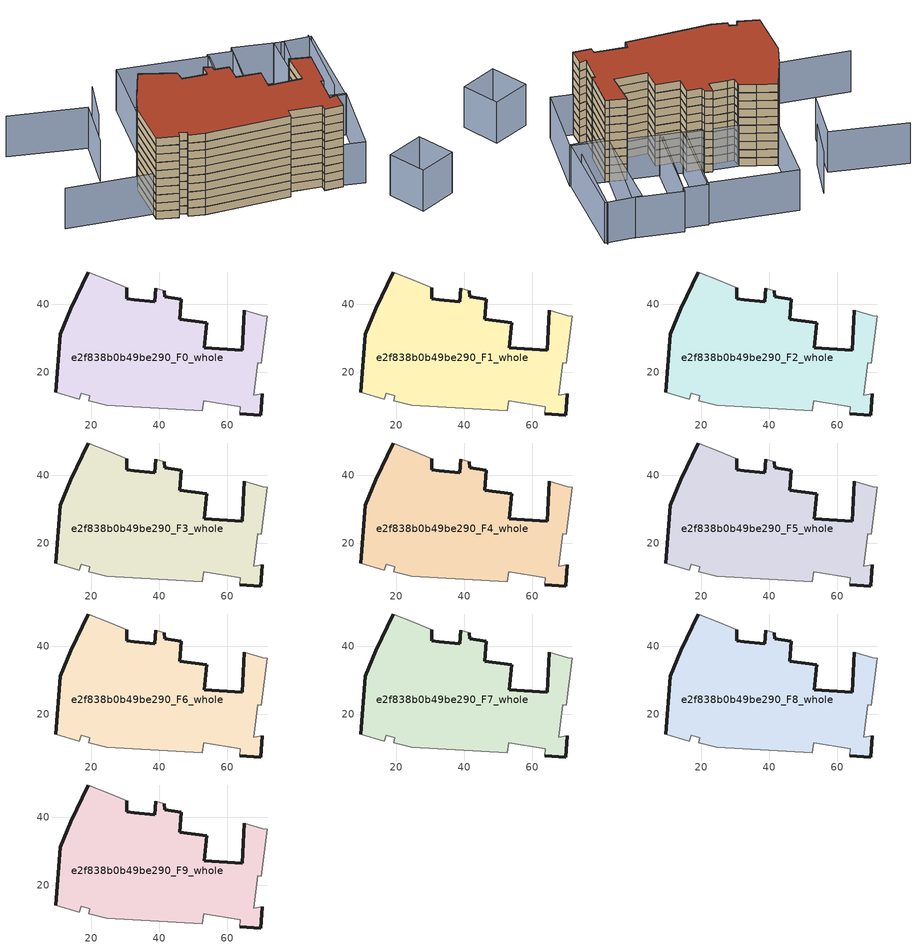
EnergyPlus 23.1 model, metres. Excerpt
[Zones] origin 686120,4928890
e2f838b0b49be290_F0_whole
 floor ground (EU_floor_Construction): 69.84,7.48 70.26,13.8 67.79,13.36 68.95,22.83 69.95,22.72 71.75,36.47 70.48,36.75 65.08,38.23 64.41,26.52 53.2,27.33 54.04,34.61 46.05,35.66 46.42,41.6 41.61,42.23 41.52,44.03 39.01,44.72 38.67,40.73 32.71,41.36 30.43,41.63 30.41,43.76 30.44,44.94 25.22,47.19 19.07,49.55 14,38.8 10.9,31.18 9.59,14.11 16.46,12.13 17.13,13.95 19.56,13.2 19.23,11.7 24.6,10.34 52.64,8.78 53.1,11.62 63.77,9.98 63.65,7.87 z0
 wall outside (EU_wall_Construction): 41.52,44.03 41.61,42.23 46.42,41.6 46.05,35.66 54.04,34.61 53.2,27.33 64.41,26.52 65.08,38.23 / 70.26,13.8 69.84,7.48 63.65,7.87 / 9.59,14.11 10.9,31.18 14,38.8 19.07,49.55 / 30.44,44.94 30.41,43.76 30.43,41.63 32.71,41.36 38.67,40.73 39.01,44.72 z0:3
 wall adiabatic (EU_wall_Construction): 39.01,44.72 41.52,44.03 / 65.08,38.23 70.48,36.75 71.75,36.47 69.95,22.72 68.95,22.83 67.79,13.36 70.26,13.8 / 63.65,7.87 63.77,9.98 53.1,11.62 52.64,8.78 24.6,10.34 19.23,11.7 19.56,13.2 17.13,13.95 16.46,12.13 9.59,14.11 / 19.07,49.55 25.22,47.19 30.44,44.94 z0:3
e2f838b0b49be290_F1_whole
 floor to e2f838b0b49be290_F0_whole (EU_floor_Construction): 69.84,7.48 70.26,13.8 67.79,13.36 68.95,22.83 69.95,22.72 71.75,36.47 70.48,36.75 65.08,38.23 64.41,26.52 53.2,27.33 54.04,34.61 46.05,35.66 46.42,41.6 41.61,42.23 41.52,44.03 39.01,44.72 38.67,40.73 32.71,41.36 30.42,41.63 30.41,43.76 30.44,44.94 25.22,47.19 19.07,49.55 14,38.8 10.9,31.18 9.59,14.11 16.46,12.13 17.13,13.95 19.55,13.2 19.23,11.7 24.6,10.34 52.64,8.78 53.1,11.62 63.77,9.98 63.65,7.87 z3
 wall outside (EU_wall_Construction): 41.52,44.03 41.61,42.23 46.42,41.6 46.05,35.66 54.04,34.61 53.2,27.33 64.41,26.52 65.08,38.23 / 70.26,13.8 69.84,7.48 63.65,7.87 / 9.59,14.11 10.9,31.18 14,38.8 19.07,49.55 / 30.44,44.94 30.41,43.76 30.43,41.63 32.71,41.36 38.67,40.73 39.01,44.72 z3:6
 wall adiabatic (EU_wall_Construction): 39.01,44.72 41.52,44.03 / 65.08,38.23 70.48,36.75 71.75,36.47 69.95,22.72 68.95,22.83 67.79,13.36 70.26,13.8 / 63.65,7.87 63.77,9.98 53.1,11.62 52.64,8.78 24.6,10.34 19.23,11.7 19.56,13.2 17.13,13.95 16.46,12.13 9.59,14.11 / 19.07,49.55 25.22,47.19 30.44,44.94 z3:6
e2f838b0b49be290_F2_whole
 floor to e2f838b0b49be290_F1_whole (EU_floor_Construction): 69.84,7.48 70.26,13.8 67.79,13.36 68.95,22.83 69.95,22.72 71.75,36.47 70.48,36.75 65.08,38.23 64.41,26.52 53.2,27.33 54.04,34.61 46.05,35.66 46.42,41.6 41.61,42.23 41.52,44.03 39.01,44.72 38.67,40.73 32.71,41.36 30.42,41.63 30.41,43.76 30.44,44.94 25.22,47.19 19.07,49.55 14,38.8 10.9,31.18 9.59,14.11 16.46,12.13 17.13,13.95 19.55,13.2 19.23,11.7 24.6,10.34 52.64,8.78 53.1,11.62 63.77,9.98 63.65,7.87 z6
 wall outside (EU_wall_Construction): 41.52,44.03 41.61,42.23 46.42,41.6 46.05,35.66 54.04,34.61 53.2,27.33 64.41,26.52 65.08,38.23 / 70.26,13.8 69.84,7.48 63.65,7.87 / 9.59,14.11 10.9,31.18 14,38.8 19.07,49.55 / 30.44,44.94 30.41,43.76 30.43,41.63 32.71,41.36 38.67,40.73 39.01,44.72 z6:9
 wall adiabatic (EU_wall_Construction): 39.01,44.72 41.52,44.03 / 65.08,38.23 70.48,36.75 71.75,36.47 69.95,22.72 68.95,22.83 67.79,13.36 70.26,13.8 / 63.65,7.87 63.77,9.98 53.1,11.62 52.64,8.78 24.6,10.34 19.23,11.7 19.56,13.2 17.13,13.95 16.46,12.13 9.59,14.11 / 19.07,49.55 25.22,47.19 30.44,44.94 z6:9
e2f838b0b49be290_F3_whole
 floor to e2f838b0b49be290_F2_whole (EU_floor_Construction): 69.84,7.48 70.26,13.8 67.79,13.36 68.95,22.83 69.95,22.72 71.75,36.47 70.48,36.75 65.08,38.23 64.41,26.52 53.2,27.33 54.04,34.61 46.05,35.66 46.42,41.6 41.61,42.23 41.52,44.03 39.01,44.72 38.67,40.73 32.71,41.36 30.42,41.63 30.41,43.76 30.44,44.94 25.22,47.19 19.07,49.55 14,38.8 10.9,31.18 9.59,14.11 16.46,12.13 17.13,13.95 19.55,13.2 19.23,11.7 24.6,10.34 52.64,8.78 53.1,11.62 63.77,9.98 63.65,7.87 z9
 wall outside (EU_wall_Construction): 41.52,44.03 41.61,42.23 46.42,41.6 46.05,35.66 54.04,34.61 53.2,27.33 64.41,26.52 65.08,38.23 / 70.26,13.8 69.84,7.48 63.65,7.87 / 9.59,14.11 10.9,31.18 14,38.8 19.07,49.55 / 30.44,44.94 30.41,43.76 30.43,41.63 32.71,41.36 38.67,40.73 39.01,44.72 z9:12
 wall adiabatic (EU_wall_Construction): 39.01,44.72 41.52,44.03 / 65.08,38.23 70.48,36.75 71.75,36.47 69.95,22.72 68.95,22.83 67.79,13.36 70.26,13.8 / 63.65,7.87 63.77,9.98 53.1,11.62 52.64,8.78 24.6,10.34 19.23,11.7 19.56,13.2 17.13,13.95 16.46,12.13 9.59,14.11 / 19.07,49.55 25.22,47.19 30.44,44.94 z9:12
e2f838b0b49be290_F4_whole
 floor to e2f838b0b49be290_F3_whole (EU_floor_Construction): 69.84,7.48 70.26,13.8 67.79,13.36 68.95,22.83 69.95,22.72 71.75,36.47 70.48,36.75 65.08,38.23 64.41,26.52 53.2,27.33 54.04,34.61 46.05,35.66 46.42,41.6 41.61,42.23 41.52,44.03 39.01,44.72 38.67,40.73 32.71,41.36 30.42,41.63 30.41,43.76 30.44,44.94 25.22,47.19 19.07,49.55 14,38.8 10.9,31.18 9.59,14.11 16.46,12.13 17.13,13.95 19.55,13.2 19.23,11.7 24.6,10.34 52.64,8.78 53.1,11.62 63.77,9.98 63.65,7.87 z12
 wall outside (EU_wall_Construction): 41.52,44.03 41.61,42.23 46.42,41.6 46.05,35.66 54.04,34.61 53.2,27.33 64.41,26.52 65.08,38.23 / 70.26,13.8 69.84,7.48 63.65,7.87 / 9.59,14.11 10.9,31.18 14,38.8 19.07,49.55 / 30.44,44.94 30.41,43.76 30.43,41.63 32.71,41.36 38.67,40.73 39.01,44.72 z12:15
 wall adiabatic (EU_wall_Construction): 39.01,44.72 41.52,44.03 / 65.08,38.23 70.48,36.75 71.75,36.47 69.95,22.72 68.95,22.83 67.79,13.36 70.26,13.8 / 63.65,7.87 63.77,9.98 53.1,11.62 52.64,8.78 24.6,10.34 19.23,11.7 19.56,13.2 17.13,13.95 16.46,12.13 9.59,14.11 / 19.07,49.55 25.22,47.19 30.44,44.94 z12:15
e2f838b0b49be290_F5_whole
 floor to e2f838b0b49be290_F4_whole (EU_floor_Construction): 69.84,7.48 70.26,13.8 67.79,13.36 68.95,22.83 69.95,22.72 71.75,36.47 70.48,36.75 65.08,38.23 64.41,26.52 53.2,27.33 54.04,34.61 46.05,35.66 46.42,41.6 41.61,42.23 41.52,44.03 39.01,44.72 38.67,40.73 32.71,41.36 30.42,41.63 30.41,43.76 30.44,44.94 25.22,47.19 19.07,49.55 14,38.8 10.9,31.18 9.59,14.11 16.46,12.13 17.13,13.95 19.55,13.2 19.23,11.7 24.6,10.34 52.64,8.78 53.1,11.62 63.77,9.98 63.65,7.87 z15
 wall outside (EU_wall_Construction): 41.52,44.03 41.61,42.23 46.42,41.6 46.05,35.66 54.04,34.61 53.2,27.33 64.41,26.52 65.08,38.23 / 70.26,13.8 69.84,7.48 63.65,7.87 / 9.59,14.11 10.9,31.18 14,38.8 19.07,49.55 / 30.44,44.94 30.41,43.76 30.43,41.63 32.71,41.36 38.67,40.73 39.01,44.72 z15:18
 wall adiabatic (EU_wall_Construction): 39.01,44.72 41.52,44.03 / 65.08,38.23 70.48,36.75 71.75,36.47 69.95,22.72 68.95,22.83 67.79,13.36 70.26,13.8 / 63.65,7.87 63.77,9.98 53.1,11.62 52.64,8.78 24.6,10.34 19.23,11.7 19.56,13.2 17.13,13.95 16.46,12.13 9.59,14.11 / 19.07,49.55 25.22,47.19 30.44,44.94 z15:18
e2f838b0b49be290_F6_whole
 floor to e2f838b0b49be290_F5_whole (EU_floor_Construction): 69.84,7.48 70.26,13.8 67.79,13.36 68.95,22.83 69.95,22.72 71.75,36.47 70.48,36.75 65.08,38.23 64.41,26.52 53.2,27.33 54.04,34.61 46.05,35.66 46.42,41.6 41.61,42.23 41.52,44.03 39.01,44.72 38.67,40.73 32.71,41.36 30.42,41.63 30.41,43.76 30.44,44.94 25.22,47.19 19.07,49.55 14,38.8 10.9,31.18 9.59,14.11 16.46,12.13 17.13,13.95 19.55,13.2 19.23,11.7 24.6,10.34 52.64,8.78 53.1,11.62 63.77,9.98 63.65,7.87 z18
 wall outside (EU_wall_Construction): 41.52,44.03 41.61,42.23 46.42,41.6 46.05,35.66 54.04,34.61 53.2,27.33 64.41,26.52 65.08,38.23 / 70.26,13.8 69.84,7.48 63.65,7.87 / 9.59,14.11 10.9,31.18 14,38.8 19.07,49.55 / 30.44,44.94 30.41,43.76 30.43,41.63 32.71,41.36 38.67,40.73 39.01,44.72 z18:21
 wall adiabatic (EU_wall_Construction): 39.01,44.72 41.52,44.03 / 65.08,38.23 70.48,36.75 71.75,36.47 69.95,22.72 68.95,22.83 67.79,13.36 70.26,13.8 / 63.65,7.87 63.77,9.98 53.1,11.62 52.64,8.78 24.6,10.34 19.23,11.7 19.56,13.2 17.13,13.95 16.46,12.13 9.59,14.11 / 19.07,49.55 25.22,47.19 30.44,44.94 z18:21
e2f838b0b49be290_F7_whole
 floor to e2f838b0b49be290_F6_whole (EU_floor_Construction): 69.84,7.48 70.26,13.8 67.79,13.36 68.95,22.83 69.95,22.72 71.75,36.47 70.48,36.75 65.08,38.23 64.41,26.52 53.2,27.33 54.04,34.61 46.05,35.66 46.42,41.6 41.61,42.23 41.52,44.03 39.01,44.72 38.67,40.73 32.71,41.36 30.42,41.63 30.41,43.76 30.44,44.94 25.22,47.19 19.07,49.55 14,38.8 10.9,31.18 9.59,14.11 16.46,12.13 17.13,13.95 19.55,13.2 19.23,11.7 24.6,10.34 52.64,8.78 53.1,11.62 63.77,9.98 63.65,7.87 z21
 wall outside (EU_wall_Construction): 41.52,44.03 41.61,42.23 46.42,41.6 46.05,35.66 54.04,34.61 53.2,27.33 64.41,26.52 65.08,38.23 / 70.26,13.8 69.84,7.48 63.65,7.87 / 9.59,14.11 10.9,31.18 14,38.8 19.07,49.55 / 30.44,44.94 30.41,43.76 30.43,41.63 32.71,41.36 38.67,40.73 39.01,44.72 z21:24
 wall adiabatic (EU_wall_Construction): 39.01,44.72 41.52,44.03 / 65.08,38.23 70.48,36.75 71.75,36.47 69.95,22.72 68.95,22.83 67.79,13.36 70.26,13.8 / 63.65,7.87 63.77,9.98 53.1,11.62 52.64,8.78 24.6,10.34 19.23,11.7 19.56,13.2 17.13,13.95 16.46,12.13 9.59,14.11 / 19.07,49.55 25.22,47.19 30.44,44.94 z21:24
e2f838b0b49be290_F8_whole
 floor to e2f838b0b49be290_F7_whole (EU_floor_Construction): 69.84,7.48 70.26,13.8 67.79,13.36 68.95,22.83 69.95,22.72 71.75,36.47 70.48,36.75 65.08,38.23 64.41,26.52 53.2,27.33 54.04,34.61 46.05,35.66 46.42,41.6 41.61,42.23 41.52,44.03 39.01,44.72 38.67,40.73 32.71,41.36 30.42,41.63 30.41,43.76 30.44,44.94 25.22,47.19 19.07,49.55 14,38.8 10.9,31.18 9.59,14.11 16.46,12.13 17.13,13.95 19.55,13.2 19.23,11.7 24.6,10.34 52.64,8.78 53.1,11.62 63.77,9.98 63.65,7.87 z24
 wall outside (EU_wall_Construction): 41.52,44.03 41.61,42.23 46.42,41.6 46.05,35.66 54.04,34.61 53.2,27.33 64.41,26.52 65.08,38.23 / 70.26,13.8 69.84,7.48 63.65,7.87 / 9.59,14.11 10.9,31.18 14,38.8 19.07,49.55 / 30.44,44.94 30.41,43.76 30.43,41.63 32.71,41.36 38.67,40.73 39.01,44.72 z24:27
 wall adiabatic (EU_wall_Construction): 39.01,44.72 41.52,44.03 / 65.08,38.23 70.48,36.75 71.75,36.47 69.95,22.72 68.95,22.83 67.79,13.36 70.26,13.8 / 63.65,7.87 63.77,9.98 53.1,11.62 52.64,8.78 24.6,10.34 19.23,11.7 19.56,13.2 17.13,13.95 16.46,12.13 9.59,14.11 / 19.07,49.55 25.22,47.19 30.44,44.94 z24:27
e2f838b0b49be290_F9_whole
 floor to e2f838b0b49be290_F8_whole (EU_floor_Construction): 69.84,7.48 70.26,13.8 67.79,13.36 68.95,22.83 69.95,22.72 71.75,36.47 70.48,36.75 65.08,38.23 64.41,26.52 53.2,27.33 54.04,34.61 46.05,35.66 46.42,41.6 41.61,42.23 41.52,44.03 39.01,44.72 38.67,40.73 32.71,41.36 30.42,41.63 30.41,43.76 30.44,44.94 25.22,47.19 19.07,49.55 14,38.8 10.9,31.18 9.59,14.11 16.46,12.13 17.13,13.95 19.55,13.2 19.23,11.7 24.6,10.34 52.64,8.78 53.1,11.62 63.77,9.98 63.65,7.87 z27
 wall outside (EU_wall_Construction): 41.52,44.03 41.61,42.23 46.42,41.6 46.05,35.66 54.04,34.61 53.2,27.33 64.41,26.52 65.08,38.23 / 70.26,13.8 69.84,7.48 63.65,7.87 / 9.59,14.11 10.9,31.18 14,38.8 19.07,49.55 / 30.44,44.94 30.41,43.76 30.43,41.63 32.71,41.36 38.67,40.73 39.01,44.72 z27:30
 wall adiabatic (EU_wall_Construction): 39.01,44.72 41.52,44.03 / 65.08,38.23 70.48,36.75 71.75,36.47 69.95,22.72 68.95,22.83 67.79,13.36 70.26,13.8 / 63.65,7.87 63.77,9.98 53.1,11.62 52.64,8.78 24.6,10.34 19.23,11.7 19.56,13.2 17.13,13.95 16.46,12.13 9.59,14.11 / 19.07,49.55 25.22,47.19 30.44,44.94 z27:30
 roof outside (EU_roof_Construction): 70.48,36.75 71.75,36.47 69.95,22.72 68.95,22.83 67.79,13.36 70.26,13.8 69.84,7.48 63.65,7.87 63.77,9.98 53.1,11.62 52.64,8.78 24.6,10.34 19.23,11.7 19.56,13.2 17.13,13.95 16.46,12.13 9.59,14.11 10.9,31.18 14,38.8 19.07,49.55 25.22,47.19 30.44,44.94 30.41,43.76 30.43,41.63 32.71,41.36 38.67,40.73 39.01,44.72 41.52,44.03 41.61,42.23 46.42,41.6 46.05,35.66 54.04,34.61 53.2,27.33 64.41,26.52 65.08,38.23 z30
shading: -18.3,20.81 68.95,9.58 / 81.28,40.1 85.28,68.86 / -18.48,65.17 6.8,59.35 / 6.8,59.35 2.51,40.73 / 12.57,69.58 8.07,54.22 / 86.76,-15.07 81.07,-2.82 / 81.07,-2.82 93.31,2.86 / 93.31,2.86 99,-9.38 / 99,-9.38 86.76,-15.07 / 82.74,34.22 77.12,6.73 / 77.12,6.73 66.12,8.98 / 66.12,8.98 71.74,36.47 / 71.74,36.47 82.74,34.22 / 85.85,67.87 82.41,33.79 / 82.41,33.79 70.31,35.01 / 70.31,35.01 73.75,69.09 / 73.75,69.09 85.85,67.87 / 77.15,68.63 70.48,36.75 / 70.48,36.75 54.05,40.18 / 54.05,40.18 60.72,72.06 / 60.72,72.06 77.15,68.63 / 60.29,70 55,40.24 / 55,40.24 46.93,41.67 / 46.93,41.67 52.22,71.43 / 52.22,71.43 60.29,70 / 52.55,70.63 47.94,42.11 / 47.94,42.11 18.64,46.85 / 18.64,46.85 23.25,75.37 / 23.25,75.37 52.55,70.63 z0:15
[Building]
EU S2 Campaign: North Axis=0; Terrain=City; Solar Distribution=FullExterior
[Site:Location]
Bologna: Latitude=44.5; Longitude=11.25; Time Zone=1; Elevation=37
[SizingPeriod:WeatherFileDays]
AnnualSizingPeriod: Begin Month=1; Begin Day of Month=1; End Month=12; End Day of Month=31; Day of Week for Start Day=Monday; Use Weather File Daylight Saving Period=No; Use Weather File Rain and Snow Indicators=No
[MATERIAL]
EU_InternalMass_Material: Roughness=MediumRough; Thickness=0.1; Conductivity=1; Density=1800; Specific Heat=900; Thermal Absorptance=0.9; Solar Absorptance=0.7; Visible Absorptance=0.7
[MATERIAL:NOMASS] Roughness=MediumRough; Thermal Absorptance=0.9; Solar Absorptance=0.7; Visible Absorptance=0.7
Name | Thermal Resistance
EU_wall_NoMass | 0.905828
EU_roof_NoMass | 0.37593
EU_floor_NoMass | 0.67114
[CONSTRUCTION]
EU_wall_Construction: EU_wall_NoMass
EU_roof_Construction: EU_roof_NoMass
EU_floor_Construction: EU_floor_NoMass
EU_InternalMass_Construction: EU_InternalMass_Material
[ZONE] Type=1; Multiplier=1; Ceiling Height=autocalculate; Volume=5081.32; Floor Area=autocalculate; Part of Total Floor Area=Yes
e2f838b0b49be290_F0_whole; e2f838b0b49be290_F1_whole; e2f838b0b49be290_F2_whole; e2f838b0b49be290_F3_whole; e2f838b0b49be290_F4_whole; e2f838b0b49be290_F5_whole; e2f838b0b49be290_F6_whole; e2f838b0b49be290_F7_whole; e2f838b0b49be290_F8_whole; e2f838b0b49be290_F9_whole
[INTERNALMASS] Construction=EU_InternalMass_Construction; Surface Area=1693.77
Name | Zone or ZoneList
e2f838b0b49be290_F0_whole_EU_InternalMass | e2f838b0b49be290_F0_whole
e2f838b0b49be290_F1_whole_EU_InternalMass | e2f838b0b49be290_F1_whole
e2f838b0b49be290_F2_whole_EU_InternalMass | e2f838b0b49be290_F2_whole
e2f838b0b49be290_F3_whole_EU_InternalMass | e2f838b0b49be290_F3_whole
e2f838b0b49be290_F4_whole_EU_InternalMass | e2f838b0b49be290_F4_whole
e2f838b0b49be290_F5_whole_EU_InternalMass | e2f838b0b49be290_F5_whole
e2f838b0b49be290_F6_whole_EU_InternalMass | e2f838b0b49be290_F6_whole
e2f838b0b49be290_F7_whole_EU_InternalMass | e2f838b0b49be290_F7_whole
e2f838b0b49be290_F8_whole_EU_InternalMass | e2f838b0b49be290_F8_whole
e2f838b0b49be290_F9_whole_EU_InternalMass | e2f838b0b49be290_F9_whole
[OTHEREQUIPMENT] Fuel Type=Electricity; Design Level Calculation Method=Watts/Area; Power per Zone Floor Area=1; Fraction Latent=0; Fraction Radiant=0; Fraction Lost=0; Carbon Dioxide Generation Rate=0; EndUse Subcategory=EU_Step8_InternalGains
Name | Zone or ZoneList or Space or SpaceList | Schedule
EU_Step8_InternalGain_e2f838b0b49be290_F0_whole_f000 | e2f838b0b49be290_F0_whole | EU_Step8_GainSchedule_e2f838b0b49be290_F0_whole_f000
EU_Step8_InternalGain_e2f838b0b49be290_F1_whole_f000 | e2f838b0b49be290_F1_whole | EU_Step8_GainSchedule_e2f838b0b49be290_F1_whole_f000
EU_Step8_InternalGain_e2f838b0b49be290_F2_whole_f000 | e2f838b0b49be290_F2_whole | EU_Step8_GainSchedule_e2f838b0b49be290_F2_whole_f000
EU_Step8_InternalGain_e2f838b0b49be290_F3_whole_f000 | e2f838b0b49be290_F3_whole | EU_Step8_GainSchedule_e2f838b0b49be290_F3_whole_f000
EU_Step8_InternalGain_e2f838b0b49be290_F4_whole_f000 | e2f838b0b49be290_F4_whole | EU_Step8_GainSchedule_e2f838b0b49be290_F4_whole_f000
EU_Step8_InternalGain_e2f838b0b49be290_F5_whole_f000 | e2f838b0b49be290_F5_whole | EU_Step8_GainSchedule_e2f838b0b49be290_F5_whole_f000
EU_Step8_InternalGain_e2f838b0b49be290_F6_whole_f000 | e2f838b0b49be290_F6_whole | EU_Step8_GainSchedule_e2f838b0b49be290_F6_whole_f000
EU_Step8_InternalGain_e2f838b0b49be290_F7_whole_f000 | e2f838b0b49be290_F7_whole | EU_Step8_GainSchedule_e2f838b0b49be290_F7_whole_f000
EU_Step8_InternalGain_e2f838b0b49be290_F8_whole_f000 | e2f838b0b49be290_F8_whole | EU_Step8_GainSchedule_e2f838b0b49be290_F8_whole_f000
EU_Step8_InternalGain_e2f838b0b49be290_F9_whole_f000 | e2f838b0b49be290_F9_whole | EU_Step8_GainSchedule_e2f838b0b49be290_F9_whole_f000
[ZONEVENTILATION:DESIGNFLOWRATE] Schedule=EU_AlwaysOn; Design Flow Rate Calculation Method=AirChanges/Hour; Air Changes per Hour=0.73129; Ventilation Type=Natural; Fan Pressure Rise=0; Fan Total Efficiency=1; Constant Term Coefficient=1; Temperature Term Coefficient=0; Velocity Term Coefficient=0; Velocity Squared Term Coefficient=0; Minimum Indoor Temperature=-100; Maximum Indoor Temperature=100; Delta Temperature=-100; Minimum Outdoor Temperature=-100; Maximum Outdoor Temperature=100; Maximum Wind Speed=40
Name | Zone or ZoneList or Space or SpaceList
EU_ConstantAir_e2f838b0b49be290_F0_whole | e2f838b0b49be290_F0_whole
EU_ConstantAir_e2f838b0b49be290_F1_whole | e2f838b0b49be290_F1_whole
EU_ConstantAir_e2f838b0b49be290_F2_whole | e2f838b0b49be290_F2_whole
EU_ConstantAir_e2f838b0b49be290_F3_whole | e2f838b0b49be290_F3_whole
EU_ConstantAir_e2f838b0b49be290_F4_whole | e2f838b0b49be290_F4_whole
EU_ConstantAir_e2f838b0b49be290_F5_whole | e2f838b0b49be290_F5_whole
EU_ConstantAir_e2f838b0b49be290_F6_whole | e2f838b0b49be290_F6_whole
EU_ConstantAir_e2f838b0b49be290_F7_whole | e2f838b0b49be290_F7_whole
EU_ConstantAir_e2f838b0b49be290_F8_whole | e2f838b0b49be290_F8_whole
EU_ConstantAir_e2f838b0b49be290_F9_whole | e2f838b0b49be290_F9_whole
[HVACTEMPLATE:THERMOSTAT] Constant Heating Setpoint=20; Constant Cooling Setpoint=50
EU_HeatOnly_e2f838b0b49be290_F0_whole; EU_HeatOnly_e2f838b0b49be290_F1_whole; EU_HeatOnly_e2f838b0b49be290_F2_whole; EU_HeatOnly_e2f838b0b49be290_F3_whole; EU_HeatOnly_e2f838b0b49be290_F4_whole; EU_HeatOnly_e2f838b0b49be290_F5_whole; EU_HeatOnly_e2f838b0b49be290_F6_whole; EU_HeatOnly_e2f838b0b49be290_F7_whole; EU_HeatOnly_e2f838b0b49be290_F8_whole; EU_HeatOnly_e2f838b0b49be290_F9_whole
[HVACTEMPLATE:ZONE:IDEALLOADSAIRSYSTEM] System Availability Schedule=EU_AlwaysOn; Maximum Heating Supply Air Temperature=50; Minimum Cooling Supply Air Temperature=13; Maximum Heating Supply Air Humidity Ratio=0.0156; Minimum Cooling Supply Air Humidity Ratio=0.0077; Heating Limit=NoLimit; Cooling Limit=NoLimit; Heating Availability Schedule=EU_AlwaysOn; Cooling Availability Schedule=EU_CoolingOff; Dehumidification Control Type=ConstantSensibleHeatRatio; Cooling Sensible Heat Ratio=0.7; Dehumidification Setpoint=60; Humidification Control Type=None; Humidification Setpoint=30; Outdoor Air Method=None; Outdoor Air Flow Rate per Person=0.00944; Outdoor Air Flow Rate per Zone Floor Area=0; Outdoor Air Flow Rate per Zone=0; Demand Controlled Ventilation Type=None; Outdoor Air Economizer Type=NoEconomizer; Heat Recovery Type=None; Sensible Heat Recovery Effectiveness=0.7; Latent Heat Recovery Effectiveness=0.65
Name | Template Thermostat
e2f838b0b49be290_F0_whole | EU_HeatOnly_e2f838b0b49be290_F0_whole
e2f838b0b49be290_F1_whole | EU_HeatOnly_e2f838b0b49be290_F1_whole
e2f838b0b49be290_F2_whole | EU_HeatOnly_e2f838b0b49be290_F2_whole
e2f838b0b49be290_F3_whole | EU_HeatOnly_e2f838b0b49be290_F3_whole
e2f838b0b49be290_F4_whole | EU_HeatOnly_e2f838b0b49be290_F4_whole
e2f838b0b49be290_F5_whole | EU_HeatOnly_e2f838b0b49be290_F5_whole
e2f838b0b49be290_F6_whole | EU_HeatOnly_e2f838b0b49be290_F6_whole
e2f838b0b49be290_F7_whole | EU_HeatOnly_e2f838b0b49be290_F7_whole
e2f838b0b49be290_F8_whole | EU_HeatOnly_e2f838b0b49be290_F8_whole
e2f838b0b49be290_F9_whole | EU_HeatOnly_e2f838b0b49be290_F9_whole
[SIZING:ZONE] Zone Cooling Design Supply Air Temperature Input Method=SupplyAirTemperature; Zone Cooling Design Supply Air Temperature=13; Zone Heating Design Supply Air Temperature Input Method=SupplyAirTemperature; Zone Heating Design Supply Air Temperature=50; Zone Cooling Design Supply Air Humidity Ratio=0.008; Zone Heating Design Supply Air Humidity Ratio=0.008; Cooling Design Air Flow Method=DesignDay; Cooling Design Air Flow Rate=0; Cooling Minimum Air Flow per Zone Floor Area=0.000762; Cooling Minimum Air Flow=0; Cooling Minimum Air Flow Fraction=0.2; Heating Design Air Flow Method=DesignDay; Heating Design Air Flow Rate=0; Heating Maximum Air Flow per Zone Floor Area=0.002032; Heating Maximum Air Flow=0.141576; Heating Maximum Air Flow Fraction=0.3; Account for Dedicated Outdoor Air System=No; Dedicated Outdoor Air System Control Strategy=NeutralSupplyAir; Dedicated Outdoor Air Low Setpoint Temperature for Design=autosize; Dedicated Outdoor Air High Setpoint Temperature for Design=autosize; Zone Load Sizing Method=Sensible Load Only No Latent Load; Zone Latent Cooling Design Supply Air Humidity Ratio Input Method=HumidityRatioDifference; Zone Cooling Design Supply Air Humidity Ratio Difference=0.005; Zone Latent Heating Design Supply Air Humidity Ratio Input Method=HumidityRatioDifference; Zone Humidification Design Supply Air Humidity Ratio Difference=0.005
e2f838b0b49be290_F0_whole; e2f838b0b49be290_F1_whole; e2f838b0b49be290_F2_whole; e2f838b0b49be290_F3_whole; e2f838b0b49be290_F4_whole; e2f838b0b49be290_F5_whole; e2f838b0b49be290_F6_whole; e2f838b0b49be290_F7_whole; e2f838b0b49be290_F8_whole; e2f838b0b49be290_F9_whole
[SCHEDULE:CONSTANT]
Name | Hourly Value
EU_AlwaysOn | 1
EU_CoolingOff | 0
[SCHEDULE:FILE] Column Number=1; Rows to Skip at Top=0; Number of Hours of Data=8760; Column Separator=Comma; Interpolate to Timestep=No; Minutes per Item=60; Adjust Schedule for Daylight Savings=Yes
Name | File
EU_Step8_GainSchedule_e2f838b0b49be290_F0_whole_f000 | ../../schedules/e2f838b0b49be290/e2f838b0b49be290_F0_whole_f000_gain.csv
EU_Step8_GainSchedule_e2f838b0b49be290_F1_whole_f000 | ../../schedules/e2f838b0b49be290/e2f838b0b49be290_F1_whole_f000_gain.csv
EU_Step8_GainSchedule_e2f838b0b49be290_F2_whole_f000 | ../../schedules/e2f838b0b49be290/e2f838b0b49be290_F2_whole_f000_gain.csv
EU_Step8_GainSchedule_e2f838b0b49be290_F3_whole_f000 | ../../schedules/e2f838b0b49be290/e2f838b0b49be290_F3_whole_f000_gain.csv
EU_Step8_GainSchedule_e2f838b0b49be290_F4_whole_f000 | ../../schedules/e2f838b0b49be290/e2f838b0b49be290_F4_whole_f000_gain.csv
EU_Step8_GainSchedule_e2f838b0b49be290_F5_whole_f000 | ../../schedules/e2f838b0b49be290/e2f838b0b49be290_F5_whole_f000_gain.csv
EU_Step8_GainSchedule_e2f838b0b49be290_F6_whole_f000 | ../../schedules/e2f838b0b49be290/e2f838b0b49be290_F6_whole_f000_gain.csv
EU_Step8_GainSchedule_e2f838b0b49be290_F7_whole_f000 | ../../schedules/e2f838b0b49be290/e2f838b0b49be290_F7_whole_f000_gain.csv
EU_Step8_GainSchedule_e2f838b0b49be290_F8_whole_f000 | ../../schedules/e2f838b0b49be290/e2f838b0b49be290_F8_whole_f000_gain.csv
EU_Step8_GainSchedule_e2f838b0b49be290_F9_whole_f000 | ../../schedules/e2f838b0b49be290/e2f838b0b49be290_F9_whole_f000_gain.csv
